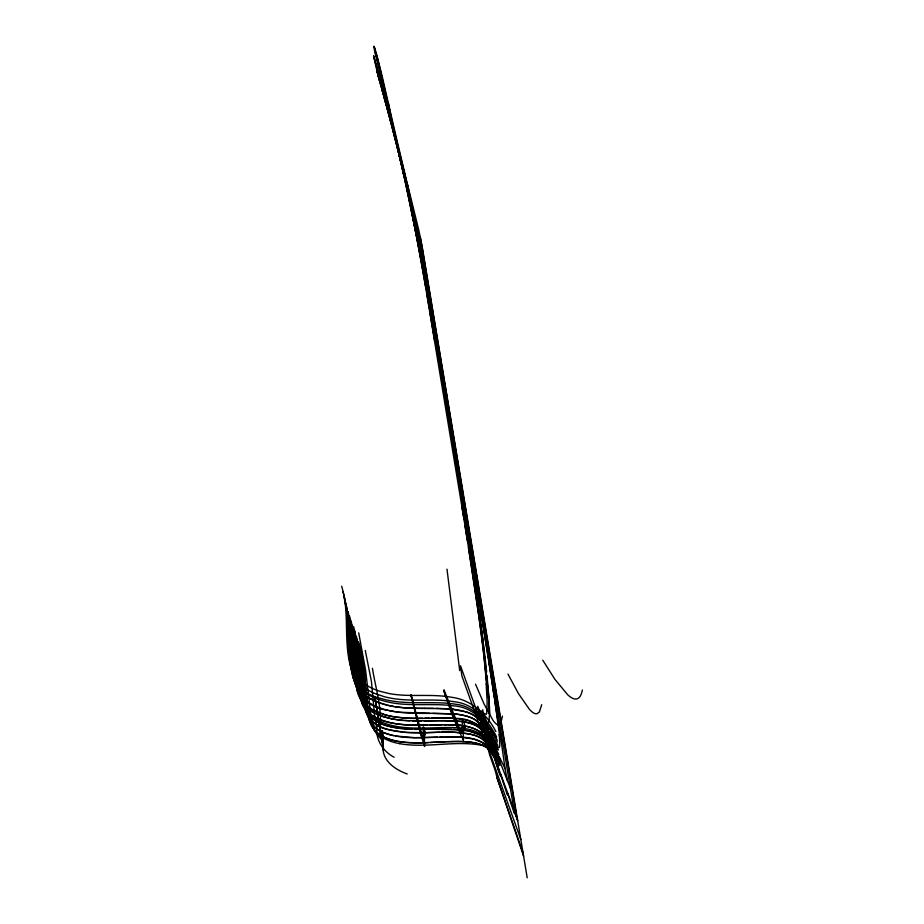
<?xml version="1.0" encoding="UTF-8"?>
<svg xmlns="http://www.w3.org/2000/svg" width="924" height="924" viewBox="0 0 924 924"><rect width="100%" height="100%" fill="white"/><g stroke="black" fill="none" stroke-linecap="round" stroke-linejoin="round"><path stroke-width="1.39" d="M424.774 731.346L424.347 738.195L423.562 739.558L423.007 739.246A204.088 8.535 80.9 0 1 420.674 734.118L411.168 696.28M507.599 794.744L507.461 793.081L514.229 813.016M464.506 724.739L463.467 731.796L462.104 733.333L461.215 733.102A203.73 14.056 78.2 0 1 457.692 728.285L450.912 711.757L444.178 691.36M486.07 736.105L486.001 734.88L492.584 754.642A23.874 1.836 77.3 0 0 492.85 755.335M502.46 716.088L500.796 723.307L498.879 724.97L497.655 724.82A203.95 19.462 75.4 0 1 492.966 720.258L484.141 704.169L475.525 684.164M541.707 704.712L539.397 712.011L536.89 713.778L535.342 713.686A204.77 24.925 72.6 0 1 529.429 709.355L518.514 693.67L507.957 674.081M500.658 775.952L500.565 774.37L506.745 793.104A15.951 1.178 77.4 0 0 507.276 794.467L507.507 794.883M582.351 689.985C581.693 693.889 579.752 699.907 574.693 699.006A205.983 29.325 70 0 1 567.74 694.813L555.001 679.452L542.746 660.198M430.341 742.492L446.304 741.729M437.606 737.098C417.994 737.687 396.535 739.812 378.621 730.133A30.203 20.247 -6.8 0 1 375.86 728.135L370.224 721.17M449.237 741.614C427.5 741.972 404.054 746.142 383.472 736.89M428.343 742.584L424.359 742.711M435.285 725.005C411.873 724.428 370.247 729.336 360.822 699.838A40.367 27.42 -6.8 0 1 360.037 697.966C354.781 670.893 356.872 642.665 349.434 615.788M439.755 737.063L443.97 736.936M447.47 741.695C459.621 741.418 472.487 740.69 483.853 745.818A30.792 20.051 -8.2 0 1 489.108 749.214L483.448 745.645A26.565 17.325 -8.2 0 0 479.983 744.259L479.429 744.086M430.018 725.167L441.857 724.809M434.8 725.017C451.397 724.913 471.69 722.464 484.257 735.793C491.499 743.358 494.259 753.834 499.48 762.704C493.37 751.824 489.755 738.288 478.748 731.103M450.173 741.579L453.915 741.487A101.767 64.749 -7.6 0 1 463.201 741.579M425.121 732.686L439.732 732.235M427.061 718.214L429.279 718.156M424.832 718.271L447.84 718.075A100.924 65.084 -7.4 0 1 455.659 718.583C478.089 717.174 489.963 737.26 498.752 754.585C491.187 744.282 487.526 729.995 475.675 723.515M431.508 718.098L438.172 717.971M427.639 725.236C408.824 725.756 388.785 725.144 372.026 715.499A37.769 25.56 -6.8 0 1 363.86 707.461A44.883 30.411 -6.9 0 1 361.781 702.887C356.687 677.361 358.893 650.658 351.998 625.248M426.276 718.237C410.418 718.699 394.063 718.526 379.036 712.808A53.846 36.717 -7 0 1 372.615 709.805A54.389 37.099 -7 0 1 368.63 707.299L360.88 699.722L356.779 689.523L353.869 647.701L348.175 611.746M438.045 720.708L404.135 720.593M433.495 729.267L463.028 729.937M432.513 729.325L403.938 728.805M441.268 729.14L414.576 729.394M424.693 732.697L406.26 732.42L390.136 729.995M441.326 732.235L446.223 732.178A135.447 85.655 -7.3 0 1 454.735 732.293L469.658 733.979A36.094 23.585 -8 0 1 484.996 741.106M423.954 721.02L445.01 720.605M422.36 742.769C405.278 742.804 383.656 742.896 372.626 727.5C365.95 716.192 367.925 702.471 365.731 689.997M422.684 718.306L408.108 718.214L395.414 717.036A69.566 47.655 -7.3 0 1 384.95 714.795L372.199 709.574A48.787 33.229 -6.9 0 1 358.801 695.876L358.466 695.102A82.686 56.41 -7.8 0 1 356.826 689.327M438.969 720.697L459.575 721.194A46.835 30.7 -7.8 0 1 470.247 723.319C487.017 727.176 490.586 745.772 499.064 758.026L489.743 741.048M444.352 724.774L446.662 724.751M424.278 708.385L449.168 708.777L466.377 711.93A37.826 25.029 -7.8 0 1 471.737 714.16L477.269 717.694L481.831 722.002A85.689 56.191 -6.9 0 1 483.471 723.873L497.724 745.414C490.644 735.169 485.319 722.787 474.509 715.8M445.518 736.867L461.446 737.213L474.555 739.165A28.944 18.907 -8.1 0 1 483.599 743.358L488.773 748.567L492.584 754.55L490.817 750.681A39.339 25.629 -7.9 0 0 481.485 742.18L472.926 738.796A37.422 24.382 -8 0 0 469.531 738.068L465.996 737.548M441.626 729.128L451.975 729.163M424.312 708.373L406.987 708.061L395.253 706.756M421.61 721.043L412.277 720.986M433.622 708.315C409.632 708.558 382.236 709.366 362.474 693.531C349.803 682.49 351.836 663.998 351.259 648.902A360.938 244.71 3.4 0 0 350.889 641.475L348.036 618.479M429.602 713.409C407.207 713.247 381.624 713.929 363.513 698.613A44.075 30.076 -6.8 0 1 359.759 694.201L357.981 691.129A76.992 52.714 -7.6 0 1 355.001 682.848C351.801 659.101 353.476 634.742 347.482 611.261M432.813 713.397L453.303 713.825M447.805 724.739L460.279 725.328M435.943 708.315L453.557 709.193M445.507 720.639L462.577 721.598A43.012 28.228 -7.9 0 1 471.298 723.642L474.936 725.144A31.843 20.963 -8 0 1 477.489 726.507L483.737 731.716L489.339 739.939M453.476 729.175L468.584 730.93L478.909 734.58A33.807 22.141 -8 0 1 482.859 737.109L489.778 745.079L499.445 764.183L488.461 743.035M412.289 729.302C397.447 728.424 379.602 727.038 368.861 715.222A52.079 35.216 -7.2 0 1 364.044 706.236M409.956 720.916L391.707 719.045L377.211 714.402A69 47.17 -7.3 0 1 373.377 712.473L367.533 708.627A31.428 21.298 -6.6 0 1 365.615 706.837L363.282 703.961A67.221 45.784 -7.4 0 1 362.139 702.217L360.637 698.902M463.201 741.591L465.084 741.695A47.944 31.058 -8 0 1 479.475 744.016M404.123 732.258C428.159 734.615 453.026 728.551 476.507 735.92A28.748 18.827 -8.1 0 1 482.132 738.865L488.773 745.83L495.957 759.736L489.916 747.839L484.996 741.279M402.956 720.501L399.457 720.166M402.645 728.678C390.633 727.246 377.281 724.705 368.872 715.211M402.344 732.085C387.618 730.618 368.376 725.536 364.899 708.558A119.693 80.954 -8.9 0 1 363.652 701.778L363.144 697.216M399.468 712.254L455.867 714.079A50.277 33.056 -7.7 0 1 459.505 714.587A53.419 35.077 -7.7 0 1 465.396 715.857C482.778 719.184 489.489 736.902 498.29 749.988L484.523 728.251L475.202 719.865A35.759 23.608 -7.9 0 0 471.644 718.017L467.648 716.516M462.312 728.147C432.732 725.352 400.034 734.153 373.204 717.902C365.627 712.901 361.711 704.019 361.111 695.183C359.563 672.788 357.727 650.346 352.968 628.355M398.29 720.027L383.587 716.989L371.263 711.261M398.302 712.104L395.98 711.78M460.06 719.057L467.867 720.57L474.797 723.065M464.102 730.087C473.134 731.323 482.547 734.799 488.045 742.48M394.837 711.607L389.154 710.544M395.634 736.012L414.31 737.664L458.674 736.982A71.217 45.9 -7.7 0 1 465.996 737.537M399.607 743.693C428.69 748.752 458.604 739.015 487.41 746.58M394.063 706.548L388.184 705.335M388.496 103.58L391.025 117.117M393.636 735.608L391.649 735.169A51.351 34.627 -7.1 0 1 384.707 733.079L383.772 732.697M388.034 710.29C358.293 706.606 350.196 680.041 353.037 653.788A354.019 239.512 3.1 0 0 352.598 646.442M387.029 705.058L376.114 701.582L366.609 696.754A46.893 32.121 -6.8 0 1 360.614 691.73L358.258 688.9A51.421 35.239 -6.9 0 1 354.978 683.113A72.857 50.011 -7.5 0 1 353.326 677.916M389.154 729.729C358.72 725.074 363.513 691.164 360.476 668.733M382.27 732.016L380.457 731.173M383.113 736.717C375.352 733.102 369.958 725.421 368.63 717.012A111.642 75.052 -8.7 0 1 368.249 714.772L367.498 707.957M407.207 773.989C393.947 769.149 380.827 759.736 383.298 744.12A50.254 33.137 -5.2 0 0 383.01 742.446L380.838 734.799M371.494 711.457C359.99 705.047 357.265 691.221 357.184 679.14M480.769 734.407L488.565 742.48A114.102 73.989 -6.3 0 1 492.134 748.648L499.838 765.522M394.098 757.253C382.825 751.212 375.698 739.962 376.749 727.13M500.542 775.998L500.011 774.866A30.249 2.275 77.3 0 1 499.584 773.735L490.321 744.155L490.505 745.391M485.932 736.139L485.458 735.134A18.838 1.478 77.3 0 1 485.123 734.268L460.522 665.823L461.861 675.883L488.727 750.796M523.076 852.991L496.638 776.68L523.608 856.178M497.412 742.007C488.161 724.855 474.647 707.022 453.418 705.832C429.637 702.598 404.92 707.784 381.658 700.276C367.498 696.592 353.43 686.37 351.478 670.928C349.549 646.234 349.849 621.251 344.075 596.95M497.17 739.985C488.068 724.012 476.033 706.641 456.156 704.307C431.381 700.357 405.694 705.924 381.323 698.556C334.13 688.091 355.89 632.582 344.444 599.826M496.719 736.982C487.884 720.166 474.312 703.626 454.054 701.72C435.574 698.509 416.724 701.328 398.152 699.225A78.344 54.343 -7.3 0 1 384.534 696.765L373.85 693.173L366.158 689.212A53.754 37.029 -6.9 0 1 353.488 676.149C343.947 649.237 351.617 619.092 342.85 591.579M374.567 729.96C363.248 703.892 367.59 673.619 360.117 646.292M495.899 731.554C486.879 714.379 471.471 699.664 451.524 697.274C433.09 693.912 414.264 696.673 395.726 694.548A74.832 51.975 -7.3 0 1 388.935 693.508L380.249 691.371A65.165 45.126 -7.1 0 1 371.887 688.241L364.379 684.106A56.445 39.004 -7 0 1 351.928 670.836C342.596 643.866 350.265 613.813 341.649 586.243M407.623 184.904L409.24 193.416L409.009 192.862A158.512 8.836 75.9 0 0 401.732 162.116L390.621 118.503M486.532 683.968L486.89 684.857A220.513 17.198 76.7 0 1 487.618 694.513L489.073 700.692A337.895 27.189 76.4 0 1 489.466 714.033L489.027 721.309L487.964 723.434A279.787 21.714 76.6 0 1 484.58 721.217L482.929 717.024A31.82 2.46 77.3 0 1 482.94 715.361L483.864 713.236L486.059 714.333A88.646 6.815 77 0 0 486.717 713.386L487.133 703.233A361.065 29.383 76.4 0 0 486.451 689.177L486.163 683.344A8.281 0.601 77.1 0 1 486.394 683.61L486.89 684.857L484.176 657.357A654.839 56.433 75.7 0 0 478.62 614.345A3446.705 333.31 71.3 0 0 470.836 562.358L465.038 525.871M507.345 780.41L505.058 768.699L499.099 756.225L500.242 762.519L510.36 788.149M487.491 730.78L485.1 724.936M492.018 742.018L500.242 762.519M483.425 720.524L477.743 706.248L479.267 716.135L517.532 819.68M493.624 755.555L498.948 771.956L497.551 763.986M517.74 820.951L514.114 811.11A13.606 0.982 77.4 0 1 514.206 811.699L514.322 812.843M520.836 839.558L488.126 748.036L489.593 754.769L494.548 768.606A12.682 0.993 77.4 0 1 496.789 776.795M527.2 877.8L422.453 248.279L418.861 230.399A14.183 0.728 76.1 0 0 418.618 229.36L407.542 184.557A171.102 7.935 76.1 0 1 403.811 169.057L397.597 142.874A240.194 10.707 76.1 0 1 391.568 117.082L382.201 76.392A40.356 2.044 75.8 0 0 381.173 72.176L378.909 63.202A18.988 0.947 75.8 0 0 378.574 61.931L378.39 61.215A33.969 1.721 75.8 0 0 377.385 57.484L376.576 54.516A24.717 1.247 75.8 0 0 375.999 52.425L375.664 51.259A11.55 0.578 75.8 0 0 374.901 48.729L373.989 46.258L374.185 48.626A39.72 1.975 75.9 0 0 374.497 50.427A33.714 1.675 75.9 0 0 374.878 52.495L377.881 64.576A37.849 1.952 75.8 0 1 378.517 66.99A45.126 2.333 75.8 0 1 379.81 72.014L380.792 75.918A16.205 0.82 75.9 0 1 382.779 84.662L388.45 110.279M411.665 204.516L418.711 236.763L422.083 247.401L516.828 817.763M468.445 547.435L478.528 614.333A820.304 73.088 75.3 0 1 484.014 657.218L487.618 694.513L488.946 698.763L488.819 696.592M487.618 694.513L488.935 698.706L482.363 635.596L469.473 548.475L469.692 549.226M489.096 663.328L489.547 664.783L480.607 610.706M490.205 670.454L494.294 697.424M487.629 694.559L488.935 698.729M422.695 256.918L422.949 258.281L421.633 253.985A249.064 14.449 75.8 0 1 425.56 274.936A361.804 21.622 75.6 0 1 428.782 293.682L498.66 716.019L496.8 710.002L505.058 768.699M479.417 603.441L479.799 604.677L478.262 596.407M483.056 625.721L491.58 679.302A784.418 73.781 75.7 0 1 493.89 694.744L498.44 724.127L497.713 721.852A187.26 14.334 76.9 0 1 498.706 729.891L500.08 737.133L499.168 734.245A123.597 9.228 77 0 1 499.711 745.876A76.034 5.602 77.1 0 1 497.574 746.43A162.913 12 76.9 0 1 494.663 741.198A313.917 22.696 76.5 0 1 490.355 731.612L492.377 744.328L484.037 724.439L481.901 710.741M372.43 668.283C375.56 688.311 382.19 707.888 380.087 728.528A75.214 50.046 -8.1 0 0 380.792 734.811M363.987 706.248C359.055 679.937 360.187 652.656 353.592 626.507M475.918 582.236L482.49 622.164M471.39 554.827L472.857 562.716L472.487 561.48M474.151 567.925L476.761 576.53M473.654 568.526L475.144 576.541L474.774 575.306M466.978 528.17L468.41 535.828L468.041 534.592M469.161 541.348L470.616 549.122L470.235 547.897M468.687 542.769L454.943 459.205L455.324 460.487M460.533 492.088L459.193 484.892L459.517 485.989M461.607 495.691L461.965 496.904L460.591 489.581M461.584 498.521L461.249 497.389L462.612 504.723M462.681 502.159L464.067 509.586L463.698 508.373M464.772 514.807L466.181 522.349L465.812 521.124M457.334 469.889L457.692 471.101L456.364 463.998M458.466 476.749L459.817 483.957L459.459 482.744M451.339 436.371L450.993 435.192L452.286 442.065M452.356 439.801L453.649 446.708L453.291 445.495M453.268 448.059L452.899 446.812L454.227 453.846M454.296 451.524L455.613 458.523L455.255 457.311M446.257 405.532L445.865 404.181L447.124 410.764M447.609 413.698L447.181 412.254L448.51 419.207M448.602 417.082L449.861 423.793L449.514 422.591M449.468 425.005L449.099 423.746L450.392 430.607M450.473 428.413L451.755 435.216L451.397 434.014M442.342 379.163L477.489 591.718M444.178 386.729L446.662 395.218M443.046 386.059L442.815 385.25L443.924 391.349M444.837 396.916L444.467 395.645L445.726 402.298M437.514 349.064L436.036 341.014L436.382 342.192M437.999 352.853L438.334 354.031L435.239 336.128M438.692 357.068L439.87 363.282L439.524 362.104M440.505 368.064L441.695 374.37L441.349 373.192M433.656 326.588L434.788 332.571L434.453 331.404M433.391 327.708L430.526 310.499M434.188 332.49L433.887 331.497L435.008 337.445M426.565 287.687L425.387 281.023M429.591 302.033L429.926 303.188M422.973 263.756L414.645 221.875M421.644 260.464L428.413 298.163M424.301 271.148L424.832 273.492L422.788 262.762M377.258 72.395L373.608 55.925L377.142 68.722M376.449 66.193L376.669 67.002M377.108 68.584L379.383 76.865M378.574 73.932L378.782 74.671M378.47 76.784L376.622 70.097A666.158 49.018 76.3 0 1 384.834 99.792A224.671 13.109 76 0 1 389.374 116.54L392.377 127.847A78.898 4.239 76 0 1 393.786 133.229M377.928 74.809L379.625 80.977M379.221 79.51L380.723 84.962M378.898 75.11L380.734 81.786M380.665 81.497L381.67 85.181M385.62 99.723L380.053 79.36A445.599 29.198 76 0 0 373.608 55.925M380.515 84.211L381.82 88.912M381.774 88.762L387.352 109.263M382.27 90.587L383.241 94.098M382.213 87.179L382.755 89.154M382.409 87.907L383.46 91.753M383.287 91.13L385.92 100.843M383.818 93.047L384.511 95.611M383.703 95.796L384.592 99.053M385.019 100.624L386.232 105.105M384.858 96.881L385.366 98.787M386.613 106.526L391.048 123.111M385.539 99.422L386.232 101.975M386.567 103.245L387.087 105.174M386.798 104.1L387.676 107.38A173.828 9.794 76 0 1 394.918 134.996L395.137 135.851A108.05 5.867 76 0 1 398.256 148.187L399.734 154.146M387.78 107.75L390.39 117.602M388.646 111.03L389.72 115.05M390.078 116.424L391.279 120.975M391.314 124.105L393.07 130.85M396.823 145.553L397.043 146.385A41.511 2.183 76 0 1 397.366 147.621L398.198 150.82A42.308 2.229 76 0 1 398.498 151.986L398.787 153.141A36.059 1.894 76 0 1 399.076 154.296A40.771 2.148 76 0 1 399.364 155.428L399.457 155.798A47.528 2.518 76 0 1 399.826 157.299M391.557 122.06L392.527 125.745M393.185 131.266L393.878 133.945M393.809 133.691L394.687 136.752A134.477 7.461 76 0 1 397.077 146.165L397.921 149.584A24.417 1.271 76 0 1 398.775 153.118A36.059 1.894 76 0 1 400.519 160.083L401.097 162.462A50.543 2.68 76 0 1 401.363 163.571A46.027 2.437 76 0 1 401.709 165.038A38.115 2.01 76 0 1 401.975 166.147A52.241 2.772 76 0 1 402.24 167.256L402.414 167.995A54.678 2.899 76 0 1 402.679 169.115L403.984 174.728M394.202 135.239L394.398 135.99A104.851 5.729 76 0 1 394.964 138.207L395.865 141.753A72.118 3.869 76 0 1 396.384 143.832A54.747 2.911 76 0 1 396.904 145.9L398.279 151.501A54.146 2.876 76 0 1 398.983 154.447A60.961 3.246 76 0 1 399.722 157.554L399.919 158.362A84.488 4.551 75.9 0 1 400.508 160.88A101.455 5.521 75.9 0 1 401.339 164.46A120.674 6.63 75.9 0 1 401.998 167.359L402.46 169.392A179.094 10.118 75.9 0 1 403.199 172.626L404.25 177.304M363.455 704.354L362.023 696.072L359.321 664.021M406.987 187.457A207.831 11.954 75.9 0 0 406.144 183.784L404.516 176.761A90.182 4.886 76 0 0 401.132 162.659L397.886 149.619A129.337 7.161 76 0 0 395.576 140.552L392.746 129.579A108.87 5.96 76 0 0 391.568 125.063L390.517 121.079A133.195 7.392 76 0 0 389.651 117.833L389.039 115.535A197.505 11.365 76 0 0 387.71 110.58M399.919 157.669L400.104 158.42M398.983 151.109L402.645 166.089M400.046 155.428L401.813 162.636M400.924 161.735A48.429 2.564 76 0 0 400.566 160.268L400.473 159.898A32.964 1.732 76 0 0 400.196 158.789M402.321 164.761L403.153 168.145M403.049 167.741L403.973 171.541M403.823 170.905L405.59 178.286M400.958 161.896L401.975 166.147A112.035 6.133 75.9 0 1 403.291 171.772L403.73 173.654A89.732 4.851 76 0 1 404.955 178.979L408.824 196.396A251.247 14.576 75.8 0 1 413.259 217.521L414.079 221.517M358.466 641.706L363.213 669.392M406.791 183.31L405.555 178.124A176.195 9.933 75.9 0 0 404.181 172.43M407.184 184.973L406.768 183.229A143.717 7.97 76 0 0 405.867 179.452M407.045 184.419L407.576 186.625A115.338 6.295 76 0 1 410.937 201.236M407.322 185.585L408.35 189.951A106.664 5.798 76 0 1 409.69 195.773A119 6.503 76 0 1 410.302 198.417L410.683 200.104M398.637 149.711L376.773 55.197M399.873 157.877L404.435 178.136A191.718 10.88 75.8 0 1 409.979 203.742L416.736 237.803M374.416 47.286L392.654 126.253M353.303 677.916C349.642 654.169 352.102 629.694 345.923 606.167M409.009 192.862L411.203 202.437M406.699 186.174L407.276 188.704M407.23 188.508L413.825 217.995A126.311 6.988 76 0 1 414.449 220.94L414.864 222.892M407.565 189.951L407.854 191.199M404.273 176.034L404.643 177.639M404.631 177.512L405.994 183.553M411.053 201.744L411.48 203.615M411.041 201.767L412.012 205.983M411.769 204.909L412.797 209.529M404.135 176.773L404.088 176.576A101.062 5.498 75.9 0 0 399.757 157.715L397.343 147.794A72.984 3.915 76 0 0 392.85 129.984M356.341 636.22L360.614 660.048M412.97 210.279L413.998 214.911M413.767 213.837L414.356 216.482M404.308 177.558L413.582 221.714M414.114 215.396L414.703 218.076M414.622 217.729L415.303 220.801M358.951 643.832L359.933 648.498M414.61 221.679L414.091 219.231A122.915 6.791 76 0 0 410.591 203.268M415.026 223.689L415.211 224.567M415.916 227.951L414.114 219.369A154.146 8.628 75.9 0 0 412.347 211.099L412.624 212.07L410.753 203.869A133.195 7.392 76 0 0 408.627 194.537L409.066 196.073L403.649 173.285A55.902 2.968 76 0 0 400.554 160.279M356.941 638.969L361.862 669.473M416.412 230.342L416.077 228.713A209.413 12 75.9 0 0 415.361 225.294M416.285 229.741L416.574 231.127M416.505 230.757L416.736 231.889M416.712 231.785L417.544 235.839M417.128 233.818L417.336 234.823M417.498 235.608L419.196 244.017M417.787 237.041L418.329 239.686M419.808 242.203L419.427 240.309A117.209 6.422 76 0 0 415.315 220.836M419.704 241.661L420.039 243.312A175.133 9.818 75.9 0 1 420.72 246.777L421.009 248.221M419.97 242.989L420.755 246.927M419.092 243.497L419.612 246.107M414.876 225.456L416.412 233.195M419.473 245.368L419.889 247.517M354.342 630.757L359.852 663.732L363.051 696.881M354.354 630.341L355.763 637.791M420.951 247.967L422.002 253.315M419.843 247.228L420.201 249.076A170.247 9.633 75.9 0 1 422.372 260.499L423.146 264.738M420.039 248.221L421.044 253.419A157.103 8.847 75.9 0 1 421.806 257.45L421.968 258.293A204.158 11.677 75.9 0 1 422.453 260.938L422.626 261.862M413.756 222.303L417.128 239.686A660.198 42.7 75.1 0 1 423.354 273.435L464.056 519.738M355.012 634.141L356.364 641.268M417.163 236.994L421.309 258.685M376.172 723.203L374.89 717.105A109.228 73.377 -8.8 0 1 374.37 713.721L371.517 682.235A254.781 170.663 0 0 0 370.547 676.969L365.257 650.415M422.245 254.562L421.933 252.945A251.282 14.472 75.8 0 0 421.194 249.18M422.176 254.239L422.476 255.809M422.43 255.567L422.718 257.045M416.978 239.073L426.16 289.674M350.543 621.471L355.255 651.593L357.172 678.886M349.284 617.463L354.262 651.385A432.086 288.635 4.7 0 1 354.747 658.65L355.532 678.782L356.826 689.327M351.236 621.205L357.738 662.947A636.486 409.344 8 0 1 358.858 678.193L360.626 698.244M424.509 272.337L429.683 302.425M344.964 601.004L347.563 615.58M423.1 264.483L423.7 267.821M425.052 279.14L406.271 184.627M360.383 650.635L365.927 690.99L367.348 707.38M423.573 267.071L424.093 270.016M424.024 269.635L425.387 277.362M424.936 274.774L425.156 276.045M497.586 764.136L497.724 764.945M498.209 767.763L498.359 768.56M497.759 765.188L497.944 766.227M497.99 766.47L498.175 767.521M498.394 768.803L498.579 769.854M346.592 606.352L352.344 643.612M425.259 276.599L426.16 281.774M426.807 289.016L458.985 482.744M490.54 745.553L490.875 747.493L490.725 746.604M491.164 749.202L491.314 750.011M490.309 744.259L490.494 745.31M491.129 748.96L490.944 747.897L491.545 751.397L491.349 750.253M426.114 281.531L427.396 288.969M427.177 287.687L427.754 291.06M428.493 298.718L430.076 307.946M490.274 744.016L490.39 744.663M490.425 744.906L491.094 748.786M491.383 750.415L491.66 752.044M483.217 724.97L483.391 726.021M483.76 728.147L483.437 726.276L483.633 727.407M483.841 728.632L484.026 729.694M484.061 729.948L484.43 732.074M356.745 643.531L359.17 658.708M427.593 290.055L428.251 293.947M483.506 726.68L483.044 723.989L483.287 725.375M483.552 726.922L484.222 730.838M484.407 731.993L484.049 729.856M428.54 295.657L435.874 340.032M426.911 294.063L429.337 308.535M483.772 728.227L483.991 729.533M420.293 236.625L422.083 247.401M498.105 714.24L513.998 810.117M437.653 350.75L448.209 414.657M435.308 339.224L442.33 381.704M429.683 310.603L434.707 340.956M430.238 305.786L433.275 324.312M356.11 640.089L358.477 656.225M463.594 510.706L474.797 582.374M461.85 506.19L467.498 541.06M490.863 740.713L489.027 734.603L489.431 737.213L487.768 726.553M485.296 716.943L486.682 725.675M486.625 725.34L487.941 733.644M489.154 663.721L489.974 668.93M487.456 730.584L487.953 733.783M485.597 728.112L482.709 709.759M475.444 586.648L479.498 614.414A861.203 76.75 75.2 0 1 485.031 657.391M494.629 699.849L495.356 704.92A880.087 84.881 75.4 0 1 498.105 724.866M375.109 698.694L381.127 737.364A204.793 4.008 83.5 0 0 382.444 742.792L383.021 735.446M360.938 662.416L361.261 664.772M359.344 660.14L360.256 667.14M446.985 569.184L459.713 670.593M358.708 632.859L365.534 669.9L371.517 720.593A79.741 53.419 -8 0 0 372.233 724.428L372.453 724.797A31 20.79 -6.8 0 0 380.503 731.127M363.317 670.616L365.765 689.627M361.561 667.209L364.322 690.54A390.852 257.68 3.1 0 1 364.83 697.562L366.389 711.526L369.796 720.316A122.315 82.767 -8.9 0 0 371.148 722.764L372.164 724.404A61.781 41.372 -7.6 0 0 382.767 740.551M362.451 674.162L365.303 704.585M358.535 657.01L359.066 661.688M485.042 657.414L486.648 671.979M487.006 675.525L488.634 693.855M488.669 694.409L488.831 696.765M488.888 697.712L489.466 714.044A276.576 21.957 76.6 0 0 489.189 702.783M376.172 723.203A103.95 69.046 -3.7 0 1 376.749 727.13M369.993 721.24A90.136 60.811 -8.2 0 1 365.419 704.573M460.233 725.467A41.072 26.912 -7.9 0 1 478.886 730.988M453.291 713.859A52.391 34.419 -7.7 0 1 467.694 716.458M453.499 709.355A47.725 31.485 -7.7 0 1 474.705 715.65M438.172 718.075A106.78 68.722 -7.4 0 1 460.117 718.907M368.722 715.28A55.452 37.503 -7.3 0 1 363.629 704.331M399.653 743.601A44.34 29.695 -7.1 0 1 374.197 730.099M462.266 728.262A39.593 25.918 -7.9 0 1 480.907 734.303M493.52 756.594A10.314 0.797 77.3 0 1 492.839 755.278M493.67 755.763A10.314 0.797 77.3 0 1 493.612 756.548M418.711 236.775A139.235 7.704 76 0 1 422.949 258.281M419.588 241.106A145.934 8.097 76 0 0 418.942 237.918A135.354 7.473 76 0 0 418.514 235.874L418.11 233.888A117.567 6.445 76 0 0 417.302 230.076A108.293 5.914 76 0 0 415.973 223.862A113.837 6.225 76 0 0 415.246 220.513A135.724 7.508 76 0 0 414.888 218.884M408.235 192.873A214.865 12.416 75.9 0 1 409.575 198.752A180.561 10.256 75.9 0 1 410.36 202.264M398.787 153.118A24.428 1.271 76 0 1 399.873 157.877M423.146 728.713L423.619 739.72A67.025 2.76 81.3 0 0 422.499 736.832L410.995 694.744L423.204 742.353A136.729 5.648 81.4 0 1 424.578 746.534L424.278 732.316L424.693 733.055A30.146 1.201 81.2 0 1 425.19 734.846L424.659 730.434A32.444 1.294 81.2 0 0 424.093 728.227L423.331 726.83L423.146 728.713M463.143 729.024L463.409 740.274A136.29 9.286 78.9 0 0 461.388 736.243L444.363 692.757L443.97 689.824L460.522 730.722A66.863 4.551 78.7 0 1 462.185 733.483L462.393 720.385L463.571 721.667A32.386 2.137 78.6 0 1 464.368 723.827L465.003 728.227A30.122 1.987 78.6 0 0 464.287 726.495L463.525 725.894L463.143 729.024M382.755 736.694L383.483 750.219A137.607 2.656 83.7 0 0 382.663 745.887L374.971 697.17L382.12 740.355A67.36 1.305 83.7 0 1 382.767 743.393L382.19 730.711L382.582 732.282A32.559 0.612 83.6 0 1 382.929 734.534L383.356 738.934L382.755 736.694M383.91 88.75L385.458 96.489L383.922 88.796"/></g></svg>
